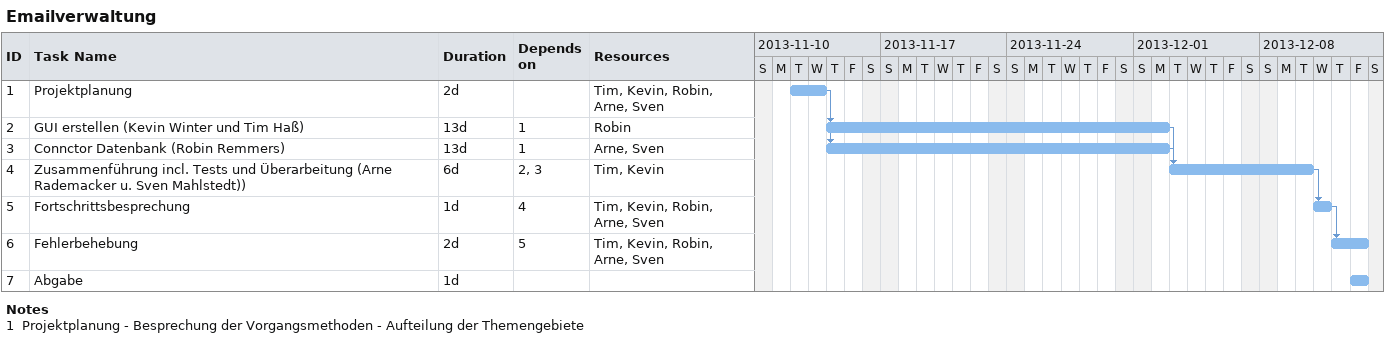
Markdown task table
Emailverwaltung

| ID | Task | Duration | Start | Finish | Predecessors | Resources |
|---|---|---|---|---|---|---|
| 1 | Projektplanung | 2d | 2013-11-12 | 2013-11-13 |  | Tim, Kevin, Robin, Arne, Sven |
| 2 | GUI erstellen (Kevin Winter und Tim Haß) | 13d | 2013-11-14 | 2013-12-02 | 1 | Robin |
| 3 | Connctor Datenbank (Robin Remmers) | 13d | 2013-11-14 | 2013-12-02 | 1 | Arne, Sven |
| 4 | Zusammenführung incl. Tests und Überarbeitung (Arne Rademacker u. Sven Mahlstedt)) | 6d | 2013-12-03 | 2013-12-10 | 2, 3 | Tim, Kevin |
| 5 | Fortschrittsbesprechung | 1d | 2013-12-11 | 2013-12-11 | 4 | Tim, Kevin, Robin, Arne, Sven |
| 6 | Fehlerbehebung | 2d | 2013-12-12 | 2013-12-13 | 5 | Tim, Kevin, Robin, Arne, Sven |
| 7 | Abgabe | 1d | 2013-12-13 | 2013-12-13 |  |  |

Notes
- 1: Projektplanung - Besprechung der Vorgangsmethoden - Aufteilung der Themengebiete
